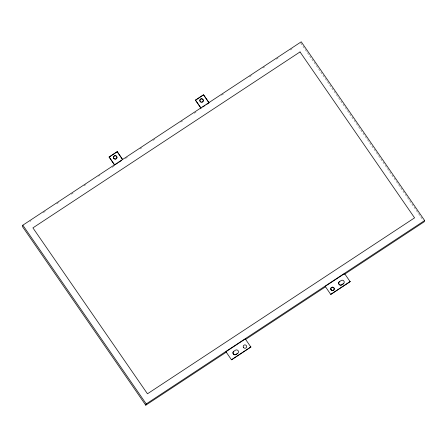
<?xml version="1.0" encoding="UTF-8"?>
<svg xmlns="http://www.w3.org/2000/svg" width="447" height="447" viewBox="0 0 447 447"><rect width="100%" height="100%" fill="white"/><g stroke="black" fill="none" stroke-linecap="round" stroke-linejoin="round"><path stroke-width="0.34" stroke-dasharray="2.23 1.68" d="M29.921 221.466L31.089 220.701M43.32 212.643L45.65 211.113M56.713 203.821L59.043 202.284M71.274 194.227L73.604 192.696M84.086 185.79L87.003 183.873M98.647 176.196L99.815 175.431M112.046 167.374L114.376 165.843M125.439 158.551L127.769 157.014M140 148.957L142.33 147.426M152.818 140.52L155.729 138.604M180.772 122.104L183.102 120.567M194.171 113.281L196.501 111.744M221.544 95.25L224.455 93.334M249.499 76.834L251.829 75.297M262.897 68.011L265.227 66.474M276.291 59.188L278.621 57.652M290.271 49.98L293.182 48.064M300.753 43.074L422.974 220.086"/><path stroke-width="0.67" d="M344.369 274.374L424.164 221.813L424.65 220.544L301.244 41.806L22.836 225.187L22.35 226.456L145.756 405.194L226.718 351.867M114.644 165.077L109.135 157.003L117.203 151.689L122.735 159.708L117.203 151.689M200.988 108.202L195.456 100.189L203.547 94.814L209.084 102.832L206.777 104.347M145.756 405.194L146.247 403.926L424.65 220.544M233.809 351.275L235.424 350.213A1.961 1.917 21 0 1 238.145 350.755A1.961 1.917 21 0 1 237.636 353.421L236.022 354.482A1.961 1.917 21 0 1 233.3 353.946A1.961 1.917 21 0 1 233.809 351.275A1.961 1.917 21 0 0 233.323 353.884A1.961 1.917 21 0 0 236.044 354.426L237.636 353.421M231.485 359.807L250.873 346.989L231.485 359.807L225.97 351.733L245.336 338.977L250.851 347.051M330.741 294.428L350.13 281.61L330.741 294.428L325.226 286.354L344.592 273.598L350.107 281.671M339.524 281.644L339.547 281.588A1.961 1.917 21 0 0 339.038 284.253A1.961 1.917 21 0 0 341.759 284.795L343.374 283.728A1.961 1.917 21 0 0 343.883 281.062A1.961 1.917 21 0 0 341.162 280.52L339.524 281.644A1.961 1.917 21 0 0 339.016 284.309A1.961 1.917 21 0 0 341.737 284.851L343.374 283.728M109.113 157.065L117.181 151.751M195.456 100.189L203.547 94.814L208.665 102.318M115.242 164.641L117.55 163.121M118.701 162.362L121.584 160.462M202.742 107.006L205.05 105.486M245.353 339.591L325.729 286.65M195.479 100.128L201.01 108.146M109.135 157.003L114.667 165.021M22.836 225.187L146.247 403.926M201.251 102.184A1.715 1.676 21 0 1 200.094 99.659A1.715 1.676 21 0 1 202.888 99.485A1.715 1.676 21 0 1 202.139 102.134M300.021 51.936L32.91 227.881L147.465 393.796L414.576 217.851L300.021 51.936M243.531 347.498A1.715 1.676 21 0 0 246.487 347.319A1.715 1.676 21 0 0 244.811 344.888A1.715 1.676 21 0 0 243.531 347.498M331.087 289.829A1.715 1.676 21 0 0 334.043 289.645A1.715 1.676 21 0 0 332.367 287.214A1.715 1.676 21 0 0 331.087 289.829M331.11 289.768A1.715 1.676 21 0 0 334.065 289.589A1.715 1.676 21 0 0 332.389 287.158A1.715 1.676 21 0 0 331.11 289.768M200.178 101.408A1.715 1.676 21 0 0 203.134 101.229A1.715 1.676 21 0 0 201.457 98.798A1.715 1.676 21 0 0 200.178 101.408M113.806 158.344A1.715 1.676 21 0 0 116.768 158.16A1.715 1.676 21 0 0 115.086 155.735A1.715 1.676 21 0 0 113.806 158.344M113.829 158.283A1.715 1.676 21 0 0 116.79 158.104A1.715 1.676 21 0 0 115.108 155.673A1.715 1.676 21 0 0 113.829 158.283"/></g></svg>
